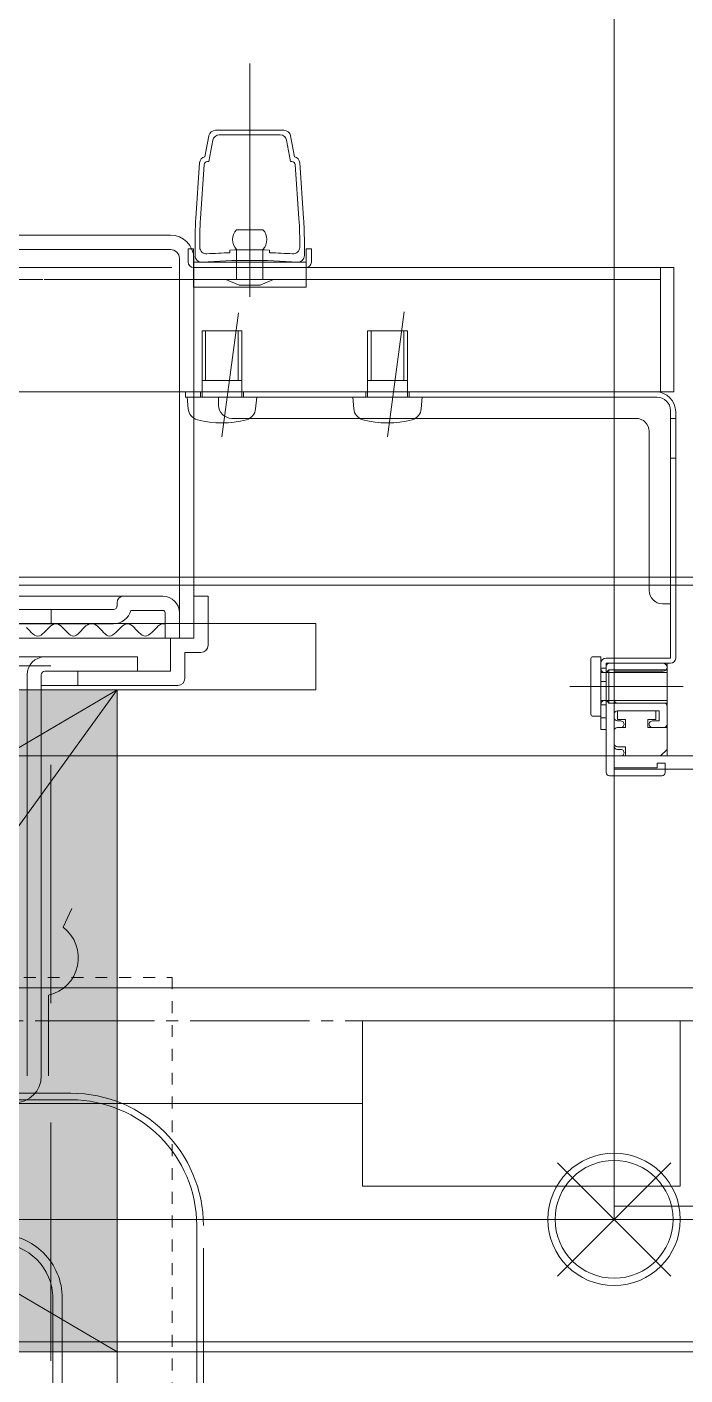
# Model space of a CAD drawing. Units: millimetres at full size, sheet at 1:30. Extents: x -17796 to 21385, y -23279 to 7734.
# Drawn here: x -9778.3 to -9679, y 3428.9 to 3632.5 of the extents above; entities that cross this region are included whole.
import ezdxf

# ---------------------------------------------------------------- set-up
doc = ezdxf.new("R2010")
doc.units = ezdxf.units.MM
doc.header["$LTSCALE"] = 30
for name, pattern in [('DASHED1', [1.8, 1.2, -0.6]), ('DASHED2', [3, 2, -1]), ('USER10', [0.12, 0.06, -0.06]), ('USER2', [2, 1.25, -0.25, 0.25, -0.25]), ('USER4', [0.78, 0.6, -0.06, 0.06, -0.06])]:
    doc.linetypes.add(name, pattern=pattern)
for name, color, linetype, lineweight in [('0-1_(W)電灯', 253, 'Continuous', 18), ('0-B_0_6P', 54, 'USER4', 18), ('3-8_符号', 6, 'Continuous', 18), ('3-C_備品', 6, 'Continuous', 18), ('E-6_白実線', 134, 'Continuous', 9), ('E-A_---', 4, 'DASHED2', 9), ('F-6_白実線', 134, 'Continuous', 9)]:
    doc.layers.add(name, color=color, linetype=linetype, lineweight=lineweight)

# ---------------------------------------------------------------- blocks, each defined once
blk = doc.blocks.new('ah220k')
at = {"layer": 'E-A_---', "color": 7}
for p, q in [((-364.96, -135.9), (-364.96, -81.9)), ((-363.55, -135.9), (-363.55, -81.9)), ((-386.26, -83.51), (-386.26, -146.9)), ((-385.26, -89.76), (-385.26, -146.9)), ((-366.26, -165.9), (256.74, -165.9)), ((-366.26, -166.9), (-353.59, -166.9))]:
    blk.add_line(p, q, dxfattribs=at)
for centre, radius in [((-355.26, -135.9), 9.71), ((-355.26, -135.9), 8.29), ((-366.26, -146.9), 20), ((-366.26, -146.9), 19)]:
    blk.add_arc(centre, radius, 180, 270, dxfattribs=at)

msp = doc.modelspace()

# ---------------------------------------------------------------- linework, layer by layer
at = {"layer": '0-1_(W)電灯', "color": 6}
msp.add_line((-9689.72, 3482.42), (-9689.72, 3996.65), dxfattribs=at)
msp.add_line((-9689.72, 3482.42), (-9689.72, 3996.65), dxfattribs=at)
at = {"layer": '0-1_(W)電灯', "color": 9}
for p, q in [((-9744.72, 3627.02), (-9744.72, 3591.79)), ((-9749.89, 3616.94), (-9739.55, 3616.94)), ((-9750.88, 3616.12), (-9751.48, 3612.92)), ((-9750.3, 3615.42), (-9750.9, 3612.22)), ((-9749.31, 3616.24), (-9740.13, 3616.24)), ((-9739.15, 3615.42), (-9738.55, 3612.22)), ((-9738.57, 3616.12), (-9737.97, 3612.92)), ((-9752.29, 3612), (-9752.86, 3603.64)), ((-9751.6, 3611.75), (-9752.16, 3603.59)), ((-9751.1, 3612.22), (-9750.9, 3612.22)), ((-9738.55, 3612.22), (-9738.34, 3612.22)), ((-9737.29, 3603.59), (-9737.84, 3611.75)), ((-9736.59, 3603.64), (-9737.16, 3612)), ((-9746.72, 3601.92), (-9742.72, 3601.92)), ((-9754.02, 3599.02), (-9754.02, 3597.02)), ((-9753.22, 3599.02), (-9754.02, 3599.02)), ((-9753.22, 3599.02), (-9753.22, 3593.22)), ((-9752.97, 3600.23), (-9752.97, 3598.02)), ((-9747.72, 3598.83), (-9747.72, 3598.43)), ((-9746.72, 3597.02), (-9746.72, 3598.92)), ((-9742.72, 3597.02), (-9742.72, 3598.92)), ((-9741.72, 3598.83), (-9741.72, 3598.43)), ((-9736.47, 3600.23), (-9736.47, 3598.02)), ((-9736.22, 3599.02), (-9736.22, 3593.22)), ((-9735.42, 3599.02), (-9736.22, 3599.02)), ((-9735.42, 3599.02), (-9735.42, 3597.02)), ((-9736.22, 3597.02), (-9753.22, 3597.02)), ((-9746.72, 3594.42), (-9746.72, 3596.96)), ((-9742.72, 3594.42), (-9742.72, 3596.96)), ((-10981.82, 3594.42), (-9775.97, 3594.42)), ((-9775.77, 3594.42), (-9682.72, 3594.42)), ((-9736.22, 3596.22), (-9753.22, 3596.22)), ((-9746.32, 3593.52), (-9748.32, 3594.42)), ((-9743.12, 3593.52), (-9741.12, 3594.42)), ((-9682.72, 3596.22), (-9680.72, 3596.22)), ((-9680.72, 3596.22), (-9680.72, 3577.42)), ((-9736.22, 3593.22), (-9753.22, 3593.22)), ((-9746.32, 3593.52), (-9743.12, 3593.52)), ((-9748.92, 3570.65), (-9746.42, 3589.34)), ((-9723.92, 3570.65), (-9721.42, 3589.52)), ((-9751.92, 3576.62), (-9751.92, 3586.62)), ((-9745.92, 3586.62), (-9751.92, 3586.62)), ((-9751.38, 3579.12), (-9751.38, 3586.62)), ((-9746.46, 3579.12), (-9746.46, 3586.62)), ((-9745.92, 3576.62), (-9745.92, 3586.62)), ((-9726.92, 3576.62), (-9726.92, 3586.62)), ((-9720.92, 3586.62), (-9726.92, 3586.62)), ((-9726.38, 3579.12), (-9726.38, 3586.62)), ((-9721.46, 3579.12), (-9721.46, 3586.62)), ((-9720.92, 3576.62), (-9720.92, 3586.62)), ((-9745.92, 3579.12), (-9751.92, 3579.12)), ((-9720.92, 3579.12), (-9726.92, 3579.12)), ((-11018.07, 3577.42), (-9768.37, 3577.42)), ((-9768.37, 3577.42), (-9682.72, 3577.42)), ((-9754.42, 3577.42), (-9683.42, 3577.42)), ((-9754.42, 3576.62), (-9754.42, 3577.42)), ((-9754.42, 3576.62), (-9683.22, 3576.62)), ((-9754.02, 3574.88), (-9754.17, 3576.62)), ((-9743.67, 3576.62), (-9754.17, 3576.62)), ((-9752.17, 3576.62), (-9752.17, 3577.42)), ((-9749.42, 3575.42), (-9749.42, 3576.62)), ((-9745.67, 3576.62), (-9745.67, 3577.42)), ((-9743.83, 3574.88), (-9743.67, 3576.62)), ((-9729.02, 3574.88), (-9729.17, 3576.62)), ((-9718.67, 3576.62), (-9729.17, 3576.62)), ((-9727.17, 3576.62), (-9727.17, 3577.42)), ((-9720.67, 3576.62), (-9720.67, 3577.42)), ((-9718.83, 3574.88), (-9718.67, 3576.62)), ((-9682.72, 3577.42), (-9680.72, 3577.42)), ((-9681.22, 3537.22), (-9681.22, 3574.62)), ((-9680.42, 3537.22), (-9680.42, 3574.42)), ((-9686.42, 3573.42), (-9747.42, 3573.42)), ((-9681.22, 3573.42), (-9680.42, 3573.42)), ((-9684.42, 3547.42), (-9684.42, 3571.42)), ((-9681.22, 3567.42), (-9680.42, 3567.42)), ((-9788.22, 3549.42), (-9665.72, 3549.42)), ((-9788.22, 3548.22), (-9650.72, 3548.22)), ((-9681.22, 3545.42), (-9682.42, 3545.42)), ((-9692.92, 3537.42), (-9691.72, 3537.42)), ((-9691.72, 3537.42), (-9691.72, 3528.42)), ((-9693.22, 3537.12), (-9693.22, 3528.72)), ((-9691.72, 3536.42), (-9691.72, 3526.42)), ((-9690.92, 3535.67), (-9691.72, 3535.67)), ((-9681.22, 3537.22), (-9690.92, 3537.22)), ((-9690.92, 3536.42), (-9681.22, 3536.42)), ((-9690.92, 3519.92), (-9690.92, 3535.92)), ((-9690.52, 3535.42), (-9690.64, 3535.26)), ((-9690.52, 3535.42), (-9690.52, 3530.42)), ((-9690.52, 3535.42), (-9681.72, 3535.42)), ((-9690.42, 3536.42), (-9682.32, 3536.42)), ((-9681.72, 3536.42), (-9682.32, 3536.42)), ((-9681.72, 3526.72), (-9681.72, 3536.42)), ((-9681.72, 3535.42), (-9681.72, 3530.42)), ((-9691.72, 3535.02), (-9681.72, 3535.02)), ((-9690.92, 3533.67), (-9691.72, 3533.67)), ((-9691.72, 3530.82), (-9681.72, 3530.82)), ((-9690.92, 3530.17), (-9691.72, 3530.17)), ((-9690.52, 3530.42), (-9690.64, 3530.58)), ((-9690.52, 3530.42), (-9681.72, 3530.42)), ((-9689.22, 3530.42), (-9682.22, 3530.42)), ((-9689.22, 3529.22), (-9682.92, 3529.22)), ((-9689.22, 3527.92), (-9689.22, 3529.22)), ((-9689.22, 3529.22), (-9683.42, 3529.22)), ((-9683.42, 3529.22), (-9683.42, 3527.92)), ((-9682.92, 3527.72), (-9682.92, 3529.22)), ((-9681.72, 3527.22), (-9681.72, 3529.92)), ((-9692.92, 3528.42), (-9691.72, 3528.42)), ((-9690.92, 3528.17), (-9691.72, 3528.17)), ((-9689.72, 3528.22), (-9689.72, 3528.72)), ((-9688.02, 3527.92), (-9689.22, 3527.92)), ((-9689.22, 3527.72), (-9688.72, 3527.72)), ((-9688.02, 3526.72), (-9688.02, 3527.92)), ((-9683.42, 3527.92), (-9684.62, 3527.92)), ((-9682.92, 3527.72), (-9683.92, 3527.72)), ((-9689.72, 3523.92), (-9689.72, 3526.22)), ((-9689.72, 3524.32), (-9689.72, 3526.22)), ((-9689.22, 3526.72), (-9688.72, 3526.72)), ((-9689.22, 3526.72), (-9688.02, 3526.72)), ((-9682.22, 3526.72), (-9683.92, 3526.72)), ((-9681.72, 3526.72), (-9681.72, 3523.42)), ((-9688.02, 3523.82), (-9689.22, 3523.82)), ((-9689.22, 3523.42), (-9688.72, 3523.42)), ((-9688.02, 3522.42), (-9688.02, 3523.82)), ((-9681.72, 3523.42), (-9682.72, 3522.42)), ((-9681.72, 3522.42), (-9681.72, 3523.42)), ((-11099.72, 3522.42), (-9689.72, 3522.42)), ((-9689.72, 3522.42), (-9664.72, 3522.42)), ((-9689.72, 3520.42), (-9689.72, 3522.42)), ((-9689.72, 3522.42), (-9688.72, 3522.42)), ((-9689.72, 3520.62), (-9689.72, 3522.42)), ((-9683.22, 3521.32), (-9682.02, 3521.32)), ((-9683.22, 3520.62), (-9683.22, 3521.32)), ((-9682.02, 3519.92), (-9682.02, 3521.32)), ((-9690.42, 3519.42), (-9682.52, 3519.42)), ((-9689.72, 3520.62), (-9683.22, 3520.62)), ((-9689.72, 3520.42), (-9664.72, 3520.42)), ((-9589.46, 3487.42), (-9689.72, 3487.42)), ((-9727.72, 3482.42), (-9679.72, 3482.42)), ((-9727.72, 3457.42), (-9727.72, 3482.42)), ((-9679.72, 3482.42), (-9679.72, 3457.42)), ((-10374.72, 3469.92), (-9727.72, 3469.92)), ((-9698.28, 3443.86), (-9681.16, 3460.98)), ((-9698.28, 3460.98), (-9681.16, 3443.86)), ((-9727.72, 3457.42), (-9679.72, 3457.42)), ((-9689.72, 3454.42), (-9664.72, 3454.42)), ((-9689.72, 3452.42), (-9689.72, 3454.42)), ((-11099.72, 3452.42), (-9689.72, 3452.42)), ((-9689.72, 3452.42), (-9664.72, 3452.42)), ((-9674.72, 3433.92), (-9788.22, 3433.92)), ((-9674.72, 3432.42), (-9788.22, 3432.42))]:
    msp.add_line(p, q, dxfattribs=at)
at = {"layer": '0-1_(W)電灯', "color": 9, "linetype": 'USER2'}
msp.add_line((-9679.3, 3532.92), (-9696.41, 3532.92), dxfattribs=at)
at = {"layer": '0-1_(W)電灯', "color": 7}
msp.add_line((-9689.72, 3487.42), (-11099.72, 3487.42), dxfattribs=at)
at = {"layer": '0-1_(W)電灯', "color": 9}
for points in [[(-10504.47, 3596.22), (-9775.87, 3596.22), (-9756.47, 3596.22)], [(-9739.47, 3596.22), (-9682.72, 3596.22), (-9682.72, 3577.42)], [(-9690.92, 3536.42), (-9690.92, 3526.42), (-9691.72, 3526.42)], [(-9689.72, 3530.92), (-9689.72, 3535.22), (-9682.32, 3535.22)], [(-9684.62, 3527.92), (-9684.62, 3526.72), (-9681.72, 3526.72)]]:
    msp.add_lwpolyline(points, dxfattribs=at)
msp.add_lwpolyline([(-9689.72, 3452.42), (-11099.72, 3452.42), (-11099.72, 3522.42), (-9689.72, 3522.42)], close=True, dxfattribs=at)
for radius in [10, 8.9]:
    msp.add_circle((-9689.72, 3452.42), radius, dxfattribs=at)
for centre, radius, start, end in [((-9749.89, 3615.94), 1, 90, 169.3803), ((-9739.55, 3615.94), 1, 10.6197, 90), ((-9749.31, 3615.24), 1, 90, 169.3803), ((-9740.13, 3615.24), 1, 10.6197, 90), ((-9751.29, 3611.94), 1, 100.8048, 176.0995), ((-9738.16, 3611.94), 1, 3.9005, 79.1952), ((-9751.1, 3611.72), 0.5, 90, 176.0995), ((-9738.34, 3611.72), 0.5, 3.9005, 90), ((-9702.97, 3600.23), 50, 176.0995, 180), ((-9702.97, 3600.23), 49.3, 176.0995, 181.146), ((-9786.47, 3600.23), 49.3, 358.854, 3.9005), ((-9786.47, 3600.23), 50, 0, 3.9005), ((-9745.12, 3600.42), 2.19, 136.8476, 223.1524), ((-9744.32, 3600.42), 2.19, 316.8476, 43.1524), ((-9751.26, 3599.27), 1, 181.146, 273.6692), ((-9744.72, 3497.28), 101.2, 91.6987, 93.6692), ((-9744.72, 3497.28), 101.6, 88.308, 91.692), ((-9744.72, 3497.28), 101.2, 86.3308, 88.3013), ((-9738.18, 3599.27), 1, 266.3308, 358.854), ((-9753.22, 3597.02), 0.8, 180, 270), ((-9751.97, 3598.02), 1, 180, 274.1164), ((-9744.72, 3497.28), 100, 85.8837, 94.1164), ((-9737.47, 3598.02), 1, 265.8836, 0), ((-9736.22, 3597.02), 0.8, 270, 0), ((-9683.42, 3574.42), 3, 360, 90), ((-9683.22, 3574.62), 2, 360, 90), ((-9752.13, 3575.05), 1.9, 185, 254.6375), ((-9747.42, 3575.42), 2, 180, 270), ((-9745.72, 3575.05), 1.9, 285.3625, 355), ((-9727.13, 3575.05), 1.9, 185, 254.6375), ((-9720.72, 3575.05), 1.9, 285.3625, 355), ((-9748.92, 3586.72), 14, 254.6375, 285.3625), ((-9723.92, 3586.72), 14, 254.6375, 285.3625), ((-9686.42, 3571.42), 2, 0, 90), ((-9682.42, 3547.42), 2, 180, 270), ((-9692.92, 3537.12), 0.3, 90, 180), ((-9690.92, 3536.42), 0.8, 90, 180), ((-9691.12, 3535.62), 0.6, 180, 323.1301), ((-9690.42, 3535.92), 0.5, 90, 180), ((-9682.32, 3535.82), 0.6, 270, 90), ((-9681.22, 3537.22), 0.8, 270, 0), ((-9691.12, 3530.22), 0.6, 36.8699, 180), ((-9689.22, 3530.92), 0.5, 180, 270), ((-9689.22, 3528.72), 0.5, 90, 180), ((-9682.22, 3529.92), 0.5, 0, 90), ((-9692.92, 3528.72), 0.3, 180, 270), ((-9689.22, 3528.22), 0.5, 180, 270.0002), ((-9688.72, 3527.22), 0.5, 270, 90.0001), ((-9683.92, 3527.22), 0.5, 89.9999, 270), ((-9682.22, 3527.22), 0.5, 270, 0), ((-9689.22, 3526.22), 0.5, 90, 180), ((-9689.22, 3526.22), 0.5, 90, 180), ((-9689.22, 3524.32), 0.5, 180, 270), ((-9689.22, 3523.92), 0.5, 180, 270.0002), ((-9688.72, 3522.92), 0.5, 270, 90.0001), ((-9690.42, 3519.92), 0.5, 180, 270), ((-9682.52, 3519.92), 0.5, 270, 0)]:
    msp.add_arc(centre, radius, start, end, dxfattribs=at)
at = {"layer": '0-B_0_6P'}
msp.add_line((-16539.72, 3482.42), (-7839.72, 3482.42), dxfattribs=at)
at = {"layer": '3-8_符号', "linetype": 'USER10'}
for p, q in [((-10556.42, 3488.98), (-9756.42, 3488.98)), ((-9756.42, 3488.98), (-9756.42, 3188.98))]:
    msp.add_line(p, q, dxfattribs=at)
at = {"layer": '3-C_備品'}
for p, q in [((-9934.72, 3297.42), (-9764.72, 3532.42)), ((-9764.72, 3532.42), (-9764.72, 3297.42))]:
    msp.add_line(p, q, dxfattribs=at)
msp.add_lwpolyline([(-9964.72, 3542.42), (-9734.72, 3542.42), (-9734.72, 3532.42), (-9964.72, 3532.42)], close=True, dxfattribs=at)
at = {"layer": 'E-6_白実線'}
for p, q in [((-9756.68, 3601.1), (-9942.77, 3601.1)), ((-9756.68, 3598.94), (-9942.77, 3598.94)), ((-9755.33, 3540.22), (-9755.33, 3597.58)), ((-9753.17, 3546.57), (-9753.17, 3597.58)), ((-9757.83, 3546.57), (-9941.62, 3546.57)), ((-9764.75, 3545.57), (-9764.75, 3545.07)), ((-9753.17, 3540.22), (-9753.17, 3546.57)), ((-9753.17, 3546.57), (-9751, 3546.57)), ((-9751, 3539.14), (-9751, 3546.57)), ((-9765.26, 3544.57), (-9934.19, 3544.57)), ((-9774.68, 3544.57), (-9774.68, 3542.4)), ((-9757.83, 3544.4), (-9762.68, 3544.4)), ((-9757.49, 3544.06), (-9757.49, 3540.22)), ((-9755.33, 3544.06), (-9755.33, 3540.22)), ((-9765.26, 3542.4), (-9934.19, 3542.4)), ((-9778.18, 3541.58), (-9778.43, 3541.83)), ((-9777.93, 3541.33), (-9778.18, 3541.58)), ((-9777.69, 3541.08), (-9777.93, 3541.33)), ((-9775.49, 3541.33), (-9775.73, 3541.08)), ((-9775.24, 3541.58), (-9775.49, 3541.33)), ((-9775, 3541.83), (-9775.24, 3541.58)), ((-9774.75, 3542.06), (-9775, 3541.83)), ((-9774.5, 3542.24), (-9774.75, 3542.06)), ((-9774.25, 3542.36), (-9774.5, 3542.24)), ((-9774, 3542.4), (-9774.25, 3542.36)), ((-9773.75, 3542.36), (-9774, 3542.4)), ((-9773.5, 3542.24), (-9773.75, 3542.36)), ((-9773.25, 3542.06), (-9773.5, 3542.24)), ((-9773, 3541.83), (-9773.25, 3542.06)), ((-9772.75, 3541.58), (-9773, 3541.83)), ((-9772.5, 3541.33), (-9772.75, 3541.58)), ((-9772.25, 3541.08), (-9772.5, 3541.33)), ((-9770.18, 3541.33), (-9770.41, 3541.08)), ((-9769.94, 3541.58), (-9770.18, 3541.33)), ((-9769.7, 3541.83), (-9769.94, 3541.58)), ((-9769.45, 3542.06), (-9769.7, 3541.83)), ((-9769.18, 3542.24), (-9769.45, 3542.06)), ((-9768.9, 3542.36), (-9769.18, 3542.24)), ((-9768.59, 3542.4), (-9768.9, 3542.36)), ((-9764.94, 3541.08), (-9764.69, 3541.33)), ((-9753.17, 3540.22), (-9946.28, 3540.22)), ((-9777.44, 3540.85), (-9777.69, 3541.08)), ((-9777.2, 3540.67), (-9777.44, 3540.85)), ((-9776.95, 3540.55), (-9777.2, 3540.67)), ((-9776.71, 3540.51), (-9776.95, 3540.55)), ((-9776.46, 3540.55), (-9776.71, 3540.51)), ((-9776.22, 3540.67), (-9776.46, 3540.55)), ((-9775.98, 3540.85), (-9776.22, 3540.67)), ((-9775.73, 3541.08), (-9775.98, 3540.85)), ((-9772.01, 3540.85), (-9772.25, 3541.08)), ((-9771.77, 3540.67), (-9772.01, 3540.85)), ((-9771.53, 3540.55), (-9771.77, 3540.67)), ((-9771.3, 3540.51), (-9771.53, 3540.55)), ((-9771.07, 3540.55), (-9771.3, 3540.51)), ((-9770.85, 3540.67), (-9771.07, 3540.55)), ((-9770.63, 3540.85), (-9770.85, 3540.67)), ((-9770.41, 3541.08), (-9770.63, 3540.85)), ((-9761.21, 3540.85), (-9760.97, 3540.67)), ((-9755.33, 3540.22), (-9757.49, 3540.22)), ((-9756.67, 3535.22), (-9756.67, 3540.22)), ((-9753.17, 3540.22), (-9755.33, 3540.22)), ((-9761.67, 3537.39), (-9937.78, 3537.39)), ((-9761.67, 3537.39), (-9761.67, 3535.22)), ((-9754.51, 3534.14), (-9754.51, 3538.06)), ((-9754.51, 3538.06), (-9752.09, 3538.06)), ((-9775.64, 3535.22), (-9756.67, 3535.22)), ((-9761.67, 3535.22), (-9775.64, 3535.22)), ((-9770.68, 3535.22), (-9770.68, 3533.06)), ((-9778.34, 3474.08), (-9778.34, 3534.68)), ((-9776.18, 3474.08), (-9776.18, 3534.68)), ((-9776.18, 3533.06), (-9755.59, 3533.06)), ((-9771.56, 3499.39), (-9772.9, 3496.54)), ((-9778.34, 3474.89), (-9778.34, 3497.2)), ((-9775.1, 3474.08), (-9775.1, 3486.28))]:
    msp.add_line(p, q, dxfattribs=at)
at = {"layer": 'E-6_白実線', "linetype": 'DASHED1'}
for p, q in [((-9774.72, 3536.06), (-9924.72, 3536.06)), ((-9924.72, 3323.06), (-9774.72, 3536.06)), ((-9774.72, 3323.06), (-9774.72, 3536.06))]:
    msp.add_line(p, q, dxfattribs=at)
at = {"layer": 'E-6_白実線'}
for points in [[(-9768.59, 3542.4), (-9768.29, 3542.36), (-9768.01, 3542.24), (-9767.74, 3542.06), (-9767.49, 3541.83)], [(-9767.49, 3541.83), (-9767.25, 3541.58), (-9767.01, 3541.33), (-9766.78, 3541.08), (-9766.56, 3540.85), (-9766.34, 3540.67), (-9766.12, 3540.55), (-9765.89, 3540.51), (-9765.66, 3540.55), (-9765.42, 3540.67), (-9765.18, 3540.85), (-9764.94, 3541.08)], [(-9764.69, 3541.33), (-9764.44, 3541.58), (-9764.19, 3541.83), (-9763.94, 3542.06), (-9763.69, 3542.24), (-9763.44, 3542.36), (-9763.19, 3542.4), (-9762.94, 3542.36), (-9762.69, 3542.24), (-9762.44, 3542.06), (-9762.19, 3541.83), (-9761.95, 3541.58), (-9761.7, 3541.33), (-9761.46, 3541.08), (-9761.21, 3540.85)], [(-9760.97, 3540.67), (-9760.73, 3540.55), (-9760.48, 3540.51), (-9760.24, 3540.55), (-9759.99, 3540.67), (-9759.75, 3540.85), (-9759.5, 3541.08), (-9759.26, 3541.33), (-9759.01, 3541.58), (-9758.76, 3541.83), (-9758.52, 3542.06), (-9758.27, 3542.24), (-9758.02, 3542.36), (-9757.78, 3542.4), (-9757.53, 3542.36)]]:
    msp.add_lwpolyline(points, dxfattribs=at)
for centre, radius, start, end in [((-9756.68, 3597.58), 3.52, 0, 90), ((-9756.68, 3597.58), 1.35, 0, 90), ((-9763.75, 3545.57), 1, 90, 180), ((-9757.83, 3544.06), 2.5, 0, 90), ((-9765.26, 3545.07), 0.5, 270, 0), ((-9765.26, 3545.07), 2.66, 270, 345.5976), ((-9757.83, 3544.06), 0.338, 0, 90), ((-9775.64, 3534.68), 2.7, 90, 180), ((-9752.09, 3539.14), 1.08, 270, 0), ((-9775.64, 3534.68), 0.541, 90, 180), ((-9755.59, 3534.14), 1.08, 270, 0), ((-9776.37, 3491.92), 5.78, 282.7461, 53.0116), ((-9780.24, 3474.08), 4.06, 270, 0)]:
    msp.add_arc(centre, radius, start, end, dxfattribs=at)
at = {"layer": 'F-6_白実線'}
for p, q in [((-9934.72, 3532.42), (-9764.72, 3432.42)), ((-9934.72, 3432.42), (-9764.72, 3532.42))]:
    msp.add_line(p, q, dxfattribs=at)
msp.add_lwpolyline([(-9934.72, 3532.42), (-9934.72, 3432.42), (-9764.72, 3432.42), (-9764.72, 3532.42)], close=True, dxfattribs=at)
at = {"layer": 'F-6_白実線', "color": 9}
msp.add_solid([(-9934.72, 3532.42), (-9934.72, 3432.42), (-9764.72, 3532.42), (-9764.72, 3432.42)], dxfattribs=at)

# ---------------------------------------------------------------- block references
at = {"layer": 'E-A_---', "rotation": 180}
msp.add_blockref('ah220k', (-10137.98, 3304.58), dxfattribs=at)

doc.saveas('drawing.dxf')
